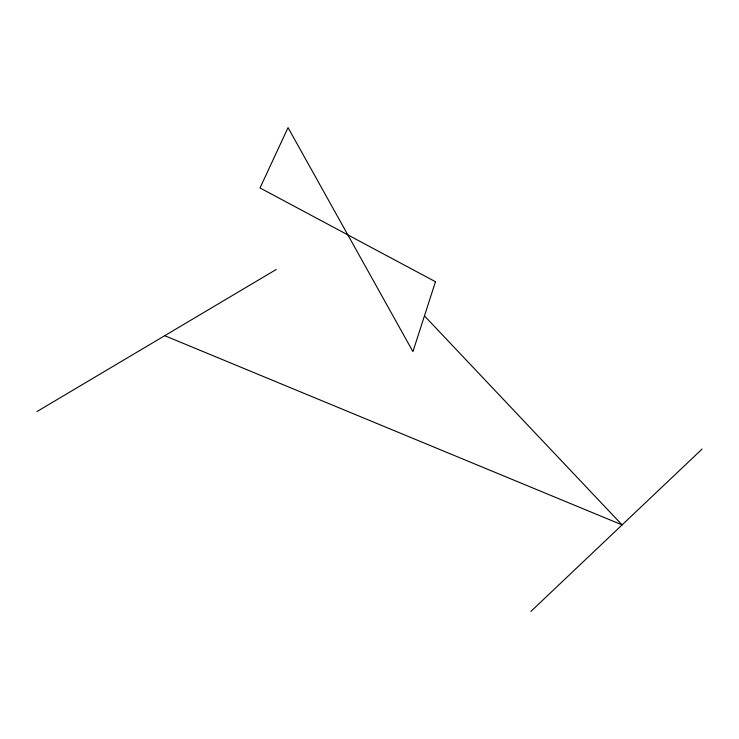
<?xml version="1.0" encoding="UTF-8"?>
<svg xmlns="http://www.w3.org/2000/svg" width="739" height="739" viewBox="0 0 739 739"><rect width="100%" height="100%" fill="white"/><g stroke="black" fill="none" stroke-linecap="round" stroke-linejoin="round"><path stroke-width="1.11" d="M530.925 611.375L702.05 449.072M36.95 411.558L276.238 269.476M164.705 335.7L622.099 524.902L424.454 315.895M435.474 281.725L412.925 351.625L288.044 127.625L260.017 187.955L435.474 281.725"/></g></svg>
